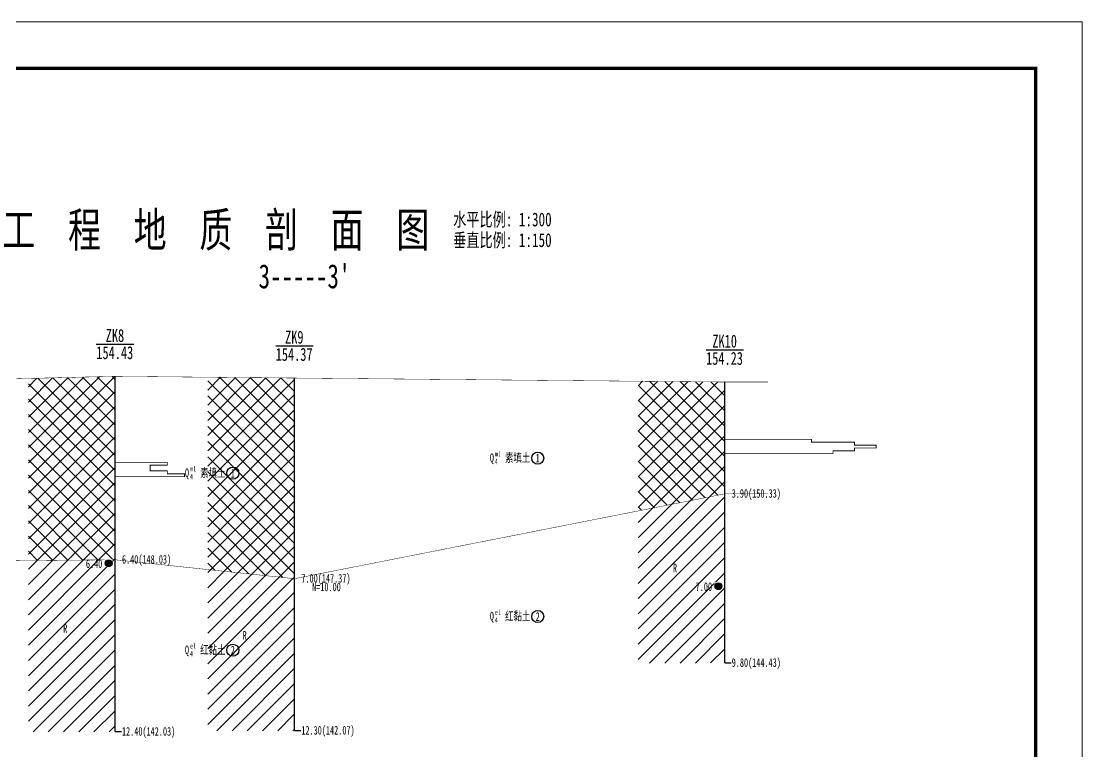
# Model space of a CAD drawing. Header units: millimetres. Extents: x 7577 to 20709, y -191 to 3630.
# Drawn here: x 9402.2 to 9648.9, y 621.1 to 791 of the extents above; entities that cross this region are included whole.
import ezdxf

# ---------------------------------------------------------------- set-up
doc = ezdxf.new("R2010")
doc.units = ezdxf.units.MM
for name, color, linetype in [('GiCAD_BiaoGuan', 7, 'Continuous'), ('GiCAD_DiMianXian', 7, 'Continuous'), ('GiCAD_DongTan', 7, 'Continuous'), ('GiCAD_Hatch', 7, 'Continuous'), ('Gicad_pou_texts', 7, 'Continuous'), ('GiCAD_PouMian', 7, 'Continuous'), ('GiCAD_PouXian', 7, 'Continuous'), ('GiCAD_QuYang', 7, 'Continuous'), ('GiCAD_ZuanKong', 7, 'Continuous')]:
    doc.layers.add(name, color=color, linetype=linetype)
doc.styles.add('取样编号', font='simfang.ttf', dxfattribs={"width": 0.7, "height": 2})
doc.styles.add('叠加符号', font='simfang.ttf', dxfattribs={"width": 0.7, "height": 2})
doc.styles.add('土层名称', font='simfang.ttf', dxfattribs={"width": 0.7, "height": 2})
doc.styles.add('土层编号', font='simfang.ttf', dxfattribs={"width": 0.7, "height": 2})
doc.styles.add('孔口标注', font='simfang.ttf', dxfattribs={"width": 0.7, "height": 3})
doc.styles.add('层底深度', font='simfang.ttf', dxfattribs={"width": 0.7, "height": 2})
doc.styles.add('时代岩性', font='simfang.ttf', dxfattribs={"width": 0.7, "height": 2})
doc.styles.add('标贯动探', font='simfang.ttf', dxfattribs={"width": 0.7, "height": 2})
doc.styles.add('标题', font='simfang.ttf', dxfattribs={"width": 0.7, "height": 8})
pattern_1 = [(45, (5854.5445, 1749.3191), (-1.767767, 1.767767), []), (135, (5854.5445, 1749.3191), (-1.767767, -1.767767), [])]
pattern_2 = [(45, (5854.5445, 1749.3191), (-1.767767, 1.767767), [])]

# ---------------------------------------------------------------- blocks, each defined once
blk = doc.blocks.new('WipeoutBlock')
blk.add_wipeout([(0, 0), (0, 1), (1, 1), (1, 0)]).dxf.layer = 'GiCAD_QuYang'
blk = doc.blocks.new('gkqy1')
blk.add_wipeout([(-0.9, -0.9), (0.9, -0.9), (0.9, 0.9), (-0.9, 0.9)]).dxf.layer = 'GiCAD_QuYang'
at = {"layer": 'GiCAD_QuYang'}
h = blk.add_hatch(color=1, dxfattribs=at)
edge = h.paths.add_edge_path()
edge.add_arc((0, 0), 0.8, 0, 360)
at = {"layer": 'GiCAD_QuYang', "color": 1}
blk.add_circle((0, 0), 0.8, dxfattribs=at)

msp = doc.modelspace()

# ---------------------------------------------------------------- hatches: boundary and pattern name
at = {"layer": 'GiCAD_Hatch'}
h = msp.add_hatch(dxfattribs=at)
h.set_pattern_fill('GKSTT', scale=0.5, style=0)
h.set_pattern_definition(pattern_1)
h.paths.add_polyline_path([(9403.89, 707.95), (9423.89, 708.45), (9423.89, 665.78), (9403.89, 665.61)])
h = msp.add_hatch(dxfattribs=at)
h.set_pattern_fill('GKSTT', scale=0.5, style=0)
h.set_pattern_definition(pattern_1)
h.paths.add_polyline_path([(9445.57, 708.25), (9465.57, 708.05), (9465.57, 661.4), (9445.57, 663.51)])
h = msp.add_hatch(dxfattribs=at)
h.set_pattern_fill('GKSTT', scale=0.5, style=0)
h.set_pattern_definition(pattern_1)
h.paths.add_polyline_path([(9545.57, 707.31), (9565.57, 707.12), (9565.57, 681.09), (9545.57, 677.14)])
h = msp.add_hatch(dxfattribs=at)
h.set_pattern_fill('GKHNT', scale=0.5, style=0)
h.set_pattern_definition(pattern_2)
h.paths.add_polyline_path([(9545.57, 677.14), (9565.57, 681.09), (9565.57, 641.79), (9545.57, 641.77)])
h = msp.add_hatch(dxfattribs=at)
h.set_pattern_fill('GKHNT', scale=0.5, style=0)
h.set_pattern_definition(pattern_2)
h.paths.add_polyline_path([(9403.89, 665.61), (9423.89, 665.78), (9423.89, 625.79), (9403.89, 625.79)])
h = msp.add_hatch(dxfattribs=at)
h.set_pattern_fill('GKHNT', scale=0.5, style=0)
h.set_pattern_definition(pattern_2)
h.paths.add_polyline_path([(9445.57, 663.51), (9465.57, 661.4), (9465.57, 626.05), (9445.57, 626.05)])

# ---------------------------------------------------------------- linework, layer by layer
at = {"layer": 'GiCAD_DiMianXian', "color": 3, "const_width": 0.1}
msp.add_lwpolyline([(9320.73, 706.39), (9340.73, 706.39), (9424.04, 708.45), (9465.72, 708.05), (9565.72, 707.12), (9575.72, 707.12)], dxfattribs=at)
at = {"layer": 'GiCAD_DongTan', "color": 3, "const_width": 0.2, "flags": 128}
msp.add_lwpolyline([(9565.87, 693.79), (9585.87, 693.79), (9585.87, 693.12), (9595.87, 693.12), (9595.87, 692.45), (9600.87, 692.45), (9600.87, 691.79), (9595.87, 691.79), (9595.87, 691.12), (9590.87, 691.12), (9590.87, 690.45), (9565.87, 690.45)], dxfattribs=at)
at = {"layer": 'Gicad_pou_texts', "color": 3}
for centre in [(9522.25, 689.42), (9451.41, 685.92), (9522.25, 652.59), (9451.41, 644.75)]:
    msp.add_ellipse(centre, major_axis=(0, 1.4), ratio=1, dxfattribs=at)
at = {"layer": 'GiCAD_PouMian'}
for points, const_width in [([(9195.16, 470.12), (9648.76, 470.12), (9648.76, 790.88), (9195.16, 790.88), (9195.16, 470.12)], 0.27), ([(9222.16, 480.92), (9637.96, 480.92), (9637.96, 780.08), (9222.16, 780.08), (9222.16, 480.92), (9637.96, 480.92)], 0.756)]:
    msp.add_lwpolyline(points, dxfattribs=dict(at, const_width=const_width))
at = {"layer": 'GiCAD_ZuanKong', "color": 1}
for p, q in [((9419.68, 715.95), (9428.4, 715.95)), ((9461.36, 715.55), (9470.08, 715.55)), ((9561.36, 714.62), (9570.08, 714.62))]:
    msp.add_line(p, q, dxfattribs=at)
at = {"layer": 'GiCAD_ZuanKong', "color": 3, "const_width": 0.3, "flags": 128}
for points in [[(9424.04, 708.45), (9424.04, 625.79)], [(9465.72, 708.05), (9465.72, 626.05)], [(9565.72, 707.12), (9565.72, 641.79)], [(9565.72, 641.79), (9567.22, 641.79)], [(9424.04, 625.79), (9425.54, 625.79)], [(9465.72, 626.05), (9467.22, 626.05)]]:
    msp.add_lwpolyline(points, dxfattribs=at)

# ---------------------------------------------------------------- texts
at = {"layer": 'GiCAD_BiaoGuan', "color": 7, "style": '标贯动探', "width": 0.7}
msp.add_text('N=10.00', height=2, dxfattribs=at).set_placement((9469.82, 658.49))
at = {"layer": 'GiCAD_Hatch', "color": 1, "style": '叠加符号', "width": 0.7}
for p in [(9553.67, 662.89), (9411.99, 648.81), (9453.67, 647.21)]:
    msp.add_text('R', height=2, dxfattribs=at).set_placement(p)
at = {"layer": 'Gicad_pou_texts', "color": 3, "width": 0.7}
for s, height, style, p in [('ml', 1.2, '时代岩性', (9512.28, 689.82)), ('1', 2, '土层编号', (9521.76, 688.42)), ('Q', 2, '时代岩性', (9440.27, 685.02)), ('素填土', 2, '土层名称', (9443.81, 685.02)), ('1', 2, '土层编号', (9450.92, 684.92)), ('4', 1.2, '时代岩性', (9441.44, 684.52)), ('Q', 2, '时代岩性', (9511.12, 651.69)), ('el', 1.2, '时代岩性', (9512.28, 652.99)), ('红黏土', 2, '土层名称', (9514.65, 651.69)), ('4', 1.2, '时代岩性', (9512.28, 651.19)), ('2', 2, '土层编号', (9521.76, 651.59)), ('el', 1.2, '时代岩性', (9441.44, 645.15)), ('Q', 2, '时代岩性', (9440.27, 643.85)), ('4', 1.2, '时代岩性', (9441.44, 643.35)), ('红黏土', 2, '土层名称', (9443.81, 643.85)), ('2', 2, '土层编号', (9450.92, 643.75))]:
    msp.add_text(s, height=height, dxfattribs=dict(at, style=style)).set_placement(p)
at = {"layer": 'Gicad_pou_texts', "color": 4, "style": '层底深度', "width": 0.7}
for s, p in [('3.90(150.33)', (9567.32, 680.22)), ('6.40(148.03)', (9425.64, 664.89)), ('7.00(147.37)', (9467.32, 660.49)), ('9.80(144.43)', (9567.32, 640.89)), ('12.40(142.03)', (9425.64, 624.89)), ('12.30(142.07)', (9467.32, 625.15))]:
    msp.add_text(s, height=2, dxfattribs=at).set_placement(p)
at = {"layer": 'GiCAD_PouMian', "color": 3, "style": '标题', "width": 0.7}
for s, height, p in [('工  程  地  质  剖  面  图', 8, (9397.86, 738.52)), ('水平比例: 1:300', 3.2, (9502.6, 743.32)), ('垂直比例: 1:150', 3.2, (9502.6, 738.52)), ("3-----3'", 5.6, (9457.38, 728.92))]:
    msp.add_text(s, height=height, dxfattribs=at).set_placement(p)
at = {"layer": 'GiCAD_ZuanKong', "color": 1, "style": '孔口标注', "width": 0.7}
for s, p in [('ZK8', (9421.86, 716.45)), ('ZK9', (9463.54, 716.05)), ('ZK10', (9562.82, 715.12)), ('154.43', (9419.68, 712.45)), ('154.37', (9461.36, 712.05)), ('154.23', (9561.36, 711.12))]:
    msp.add_text(s, height=3, dxfattribs=at).set_placement(p)

# ---------------------------------------------------------------- next in the draw order: block references
at = {"layer": 'Gicad_pou_texts'}
for p, xscale, yscale in [((9437.7, 688.46), 3.200000019999971, 3.200000019999971), ((9503.97, 684.73), 12.02378378378371, 2.702702702702664), ((9437.7, 676.46), 3.200000019999971, 3.200000019999971), ((9503.97, 670.23), 12.02378378378371, 2.702702702702664), ((9428.43, 655.71), 1.368648648648286, 2.324324324324334), ((9437.7, 655.21), 3.200000019999971, 3.200000019999971), ((9503.97, 641.73), 12.99243243243218, 2.702702702702664)]:
    msp.add_blockref('WipeoutBlock', p, dxfattribs=dict(at, xscale=xscale, yscale=yscale))

# ---------------------------------------------------------------- next in the draw order: block references
for p, xscale, yscale in [((9431.5, 688.6), 6.211891891891537, 3.113513513512953), ((9429.56, 676.61), 8.149189189188927, 3.059459459459231), ((9431.5, 655.35), 6.211891891891537, 3.113513513512953)]:
    msp.add_blockref('WipeoutBlock', p, dxfattribs=dict(at, xscale=xscale, yscale=yscale))

# ---------------------------------------------------------------- next in the draw order: texts
at = {"layer": 'Gicad_pou_texts', "color": 3, "width": 0.7}
for s, height, style, p in [('素填土', 2, '土层名称', (9514.65, 688.52)), ('Q', 2, '时代岩性', (9511.12, 688.52)), ('4', 1.2, '时代岩性', (9512.28, 688.02)), ('ml', 1.2, '时代岩性', (9441.44, 686.32))]:
    msp.add_text(s, height=height, dxfattribs=dict(at, style=style)).set_placement(p)

# ---------------------------------------------------------------- next in the draw order: block references
at = {"layer": 'Gicad_pou_texts', "xscale": 2.731027073215682, "yscale": 3.315675672324869}
for p in [(9427.96, 688.46), (9426.03, 676.46)]:
    msp.add_blockref('WipeoutBlock', p, dxfattribs=at)

# ---------------------------------------------------------------- next in the draw order: linework, layer by layer
at = {"layer": 'GiCAD_DongTan', "color": 3, "const_width": 0.2, "flags": 128}
msp.add_lwpolyline([(9424.19, 688.45), (9436.19, 688.45), (9436.19, 687.79), (9432.19, 687.79), (9432.19, 687.12), (9432.19, 687.12), (9432.19, 686.45), (9436.19, 686.45), (9436.19, 685.79), (9440.19, 685.79), (9440.19, 685.12), (9424.19, 685.12)], dxfattribs=at)
at = {"layer": 'GiCAD_PouXian', "color": 1, "flags": 128}
msp.add_lwpolyline([(9320.73, 665.05, 0.1, 0.1, 0), (9340.73, 665.05, 0.1, 0.1, 0), (9424.04, 665.79, 0.1, 0.1, 0), (9465.72, 661.39, 0.1, 0.1, 0), (9565.72, 681.12, 0.1, 0.1, 0), (9575.72, 681.12, 0.1, 0.1, 0)], format="xyseb", dxfattribs=at)

# ---------------------------------------------------------------- next in the draw order: block references
at = {"layer": 'GiCAD_QuYang'}
for p in [(9422.54, 664.99), (9564.22, 659.65)]:
    msp.add_blockref('gkqy1', p, dxfattribs=at)

# ---------------------------------------------------------------- next in the draw order: texts
at = {"layer": 'GiCAD_QuYang', "color": 1, "style": '取样编号', "width": 0.7}
for s, p in [('6.40', (9417.26, 663.89)), ('7.00', (9558.95, 658.55))]:
    msp.add_text(s, height=2, dxfattribs=at).set_placement(p)

doc.saveas('drawing.dxf')
